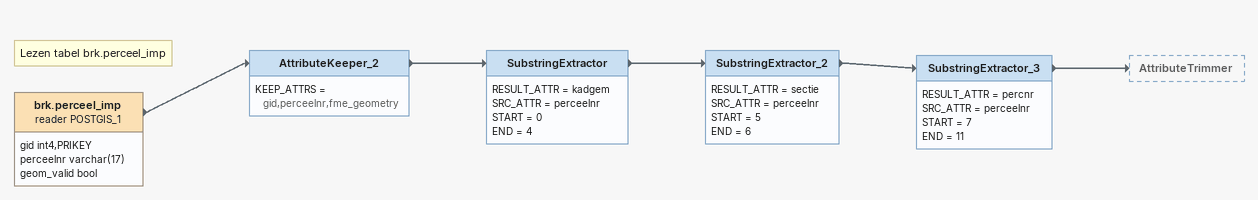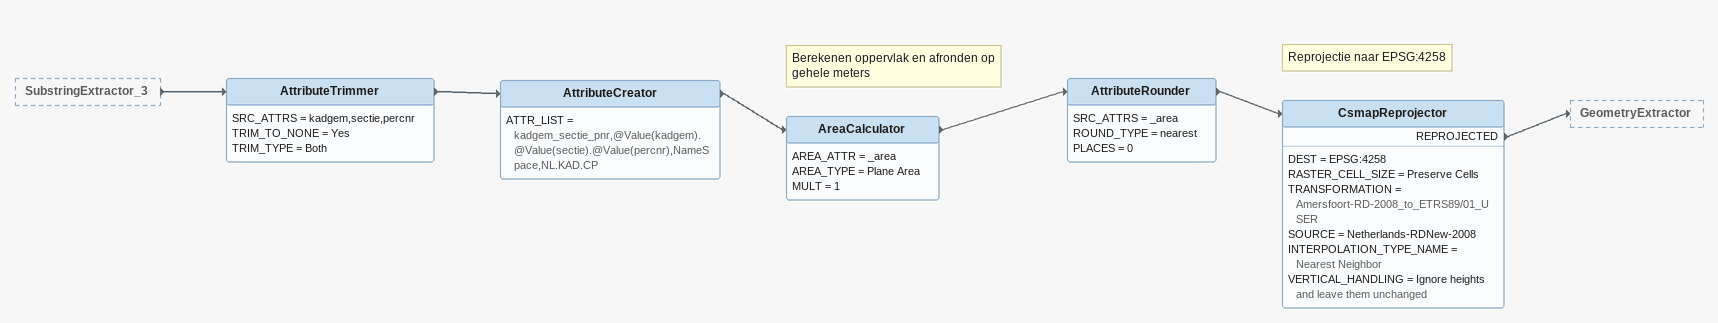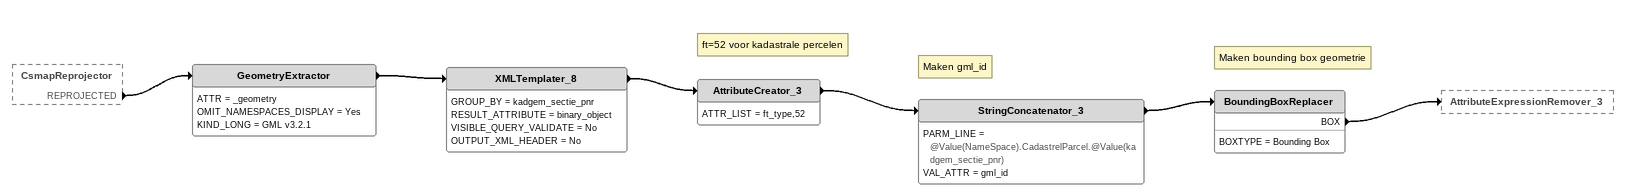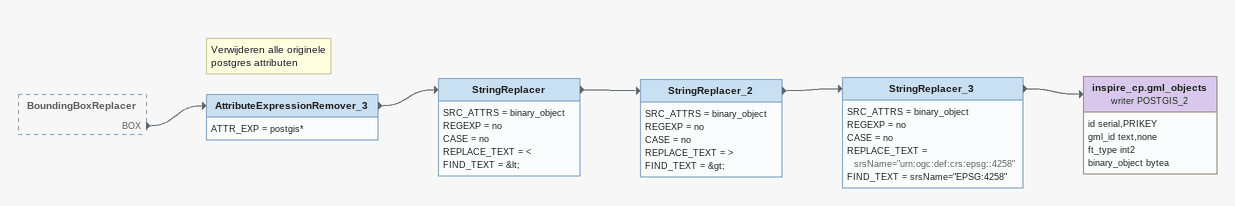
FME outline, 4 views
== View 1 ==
Note: Lezen tabel brk.perceel_imp
brk.perceel_imp (reader POSTGIS_1)
    attributes: gid int4,PRIKEY, perceelnr varchar(17), geom_valid bool
    -> AttributeKeeper_2
AttributeKeeper_2
    KEEP_ATTRS = gid,perceelnr,fme_geometry
    -> SubstringExtractor
SubstringExtractor
    RESULT_ATTR = kadgem
    SRC_ATTR = perceelnr
    START = 0
    END = 4
    -> SubstringExtractor_2
SubstringExtractor_2
    RESULT_ATTR = sectie
    SRC_ATTR = perceelnr
    START = 5
    END = 6
    -> SubstringExtractor_3
SubstringExtractor_3
    RESULT_ATTR = percnr
    SRC_ATTR = perceelnr
    START = 7
    END = 11
    -> AttributeTrimmer

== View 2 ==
SubstringExtractor_3 [outside]
    -> AttributeTrimmer
AttributeTrimmer
    SRC_ATTRS = kadgem,sectie,percnr
    TRIM_TO_NONE = Yes
    TRIM_TYPE = Both
    -> AttributeCreator
AttributeCreator
    ATTR_LIST = kadgem_sectie_pnr,@Value(kadgem).@Value(sectie).@Value(percnr),NameSpace,NL.KAD.CP
    -> AreaCalculator
Note: Berekenen oppervlak en afronden op gehele meters
AreaCalculator
    AREA_ATTR = _area
    AREA_TYPE = Plane Area
    MULT = 1
    -> AttributeRounder
AttributeRounder
    SRC_ATTRS = _area
    ROUND_TYPE = nearest
    PLACES = 0
    -> CsmapReprojector
Note: Reprojectie naar EPSG:4258
CsmapReprojector
    DEST = EPSG:4258
    RASTER_CELL_SIZE = Preserve Cells
    TRANSFORMATION = Amersfoort-RD-2008_to_ETRS89/01_USER
    SOURCE = Netherlands-RDNew-2008
    INTERPOLATION_TYPE_NAME = Nearest Neighbor
    VERTICAL_HANDLING = Ignore heights and leave them unchanged
    REPROJECTED -> GeometryExtractor

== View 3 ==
CsmapReprojector [outside]
    REPROJECTED -> GeometryExtractor
GeometryExtractor
    ATTR = _geometry
    OMIT_NAMESPACES_DISPLAY = Yes
    KIND_LONG = GML v3.2.1
    -> XMLTemplater_8
XMLTemplater_8
    GROUP_BY = kadgem_sectie_pnr
    RESULT_ATTRIBUTE = binary_object
    VISIBLE_QUERY_VALIDATE = No
    OUTPUT_XML_HEADER = No
    -> AttributeCreator_3
Note: ft=52 voor kadastrale percelen
AttributeCreator_3
    ATTR_LIST = ft_type,52
    -> StringConcatenator_3
Note: Maken gml_id
StringConcatenator_3
    PARM_LINE = @Value(NameSpace).CadastrelParcel.@Value(kadgem_sectie_pnr)
    VAL_ATTR = gml_id
    -> BoundingBoxReplacer
Note: Maken bounding box geometrie
BoundingBoxReplacer
    BOXTYPE = Bounding Box
    BOX -> AttributeExpressionRemover_3

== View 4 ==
BoundingBoxReplacer [outside]
    BOX -> AttributeExpressionRemover_3
Note: Verwijderen alle originele / postgres attributen
AttributeExpressionRemover_3
    ATTR_EXP = postgis*
    -> StringReplacer
StringReplacer
    SRC_ATTRS = binary_object
    REGEXP = no
    CASE = no
    REPLACE_TEXT = <
    FIND_TEXT = &lt;
    -> StringReplacer_2
StringReplacer_2
    SRC_ATTRS = binary_object
    REGEXP = no
    CASE = no
    REPLACE_TEXT = >
    FIND_TEXT = &gt;
    -> StringReplacer_3
StringReplacer_3
    SRC_ATTRS = binary_object
    REGEXP = no
    CASE = no
    REPLACE_TEXT = srsName="urn:ogc:def:crs:epsg::4258"
    FIND_TEXT = srsName="EPSG:4258"
    -> inspire_cp.gml_objects (writer POSTGIS_2)
inspire_cp.gml_objects (writer POSTGIS_2)
    attributes: id serial,PRIKEY, gml_id text,none, ft_type int2, binary_object bytea
